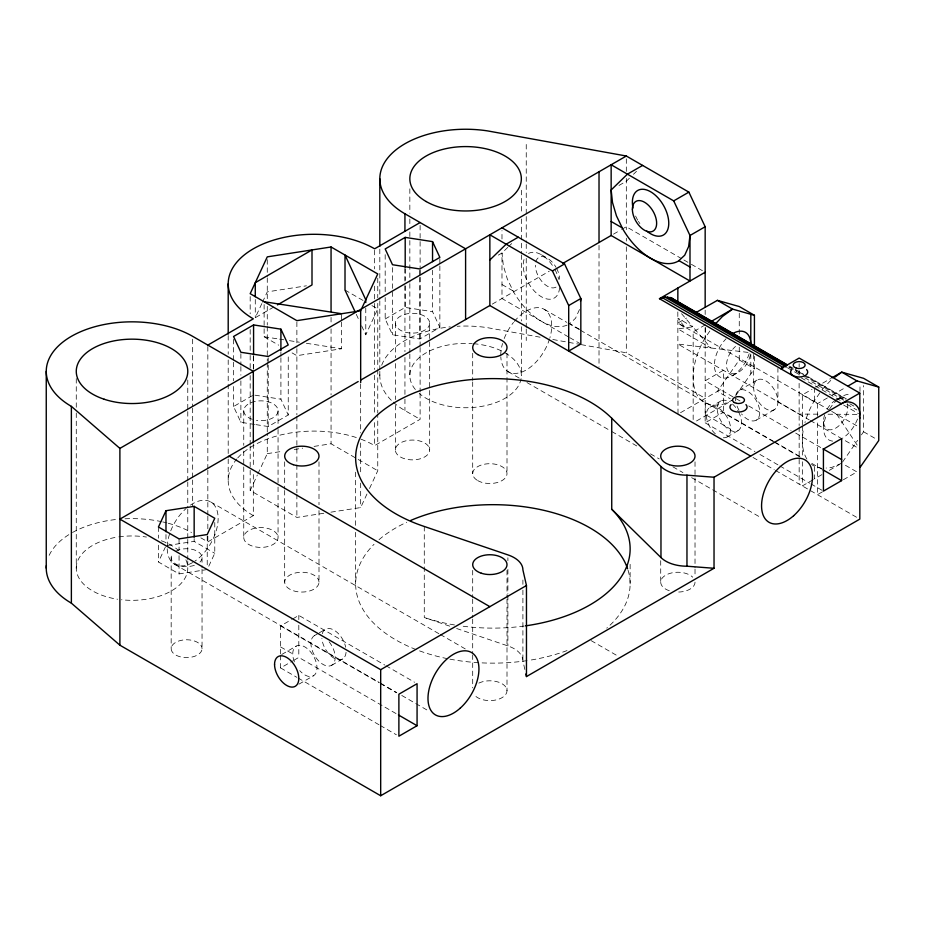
<?xml version="1.0" encoding="UTF-8"?>
<svg xmlns="http://www.w3.org/2000/svg" width="925" height="925" viewBox="0 0 925 925"><rect width="100%" height="100%" fill="white"/><g stroke="black" fill="none" stroke-linecap="round" stroke-linejoin="round"><path stroke-width="0.69" stroke-dasharray="4.62 3.47" d="M501.986 238.997L501.986 230.591M799.119 375.087L799.154 363.745M859.972 391.518L859.996 384.418M579.478 309.528L575.547 318.235L569.731 323.634L579.593 329.323M273.777 307.019L255.277 317.703L261.879 303.493M262.48 302.209L267.267 291.872L306.418 285.813M214.773 522.475L214.773 553.289L207.223 569.546L179.057 573.905L158.441 561.995L165.402 546.987M323.808 513.271L296.879 517.433L250.178 490.481L257.254 475.242M257.844 473.97L267.267 453.643L267.267 433.42M361.629 325.843L365.78 334.792L377.758 308.962L371.7 305.458M330.896 512.173L360.669 507.571L367.156 493.603M369.514 488.516L377.758 470.744L377.758 414.412M709.845 331.023L704.711 338.538A55.754 32.19 -60 0 0 704.711 402.907L712.874 405.428L722.379 404.491L732.588 400.155L694.374 422.205M819.77 392.94L813.873 401.566A55.754 32.19 -60 0 0 804.947 422.598M739.26 347.222L739.26 359.987L717.418 391.391L678.002 414.157L677.828 311.841M735.757 395.588L754.418 368.74L754.418 355.743M842.548 462.038L857.625 440.346M861.441 434.866L863.592 431.767L863.592 385.552M822.048 389.61L831.552 379.574M507.813 247.345L501.986 252.999L498.344 255.103M508.785 246.397L511.698 243.564M629.37 178.259L626.317 181.219L616.987 186.607M633.44 174.305L636.493 171.345M254.56 424.425L240.882 422.309L233.562 406.526L253.577 394.963M385.182 318.986L405.196 307.424L432.542 311.656L439.861 327.438L419.846 339.001L392.512 334.769L385.182 318.986L385.182 297.538M255.924 424.633L268.227 426.529L288.242 414.978L288.242 353.523M492.273 304.128L549.253 271.233M613.483 234.152L620.478 230.105M621.646 229.435L626.317 226.741L682.627 259.254M200.841 537.841L207.836 541.888L253.323 515.63L253.323 472.536M360.935 439.167A85.771 49.522 0 0 1 374.625 445.596L420.112 419.326L420.112 393.472M681.563 313.691L692.802 326.814L677.852 318.165L685.332 327.855L677.875 328.895L710.92 347.985L692.802 326.814L685.332 327.855L677.863 323.033L686.547 318.027M705.289 324.86L693.16 331.867L693.16 420.066M280.61 653.94L280.61 625.924L291.525 619.623M292.739 618.918L298.81 615.414L384.708 665.006M732.588 375.642L738.647 372.139M720.459 389.645L717.418 391.391L730.253 398.802M281.743 654.484L296.301 646.078M314.488 635.579L318.131 633.475M319.345 632.781L325.403 629.278M709.926 407.278L720.841 400.976M739.04 390.466L757.228 379.967M280.61 655.339L280.61 667.942L292.739 660.936M293.953 660.242L298.81 657.432L397.16 714.216M705.162 327.508L705.162 422.829L723.35 412.33L773.15 441.075M298.891 684.199L313.448 675.793M331.647 665.295L342.562 658.982M727.073 436.982L738 430.68M756.188 420.181L774.387 409.671M802.333 424.772L802.333 394.894L812.034 389.298M815.7 387.182L830.592 378.579M802.333 394.894L817.492 403.647L827.355 397.958M832.28 395.114L845.832 387.286M835.691 400.143L841.75 396.652M813.248 479.636L802.333 485.937L802.333 461.76M821.909 474.641L814.462 478.93L814.462 466.119M829.343 470.339L839.276 464.604M822.418 491.846L817.492 494.69L817.492 419.545M843.369 479.751L856.92 471.935L842.918 463.853M841.75 463.182L831.552 467.518L826.118 468.05M341.614 322.131L341.614 348.748L296.879 355.663L288.38 350.76M267.267 453.643L282.865 451.238M294.208 449.481L302.706 448.163M314.049 446.405L331.058 443.78L377.758 470.744M167.39 545.519L194.157 541.379L214.773 553.289M817.931 414.169L799.154 414.088L777.937 401.82L777.913 368.416M828.048 414.215L858.319 414.354M748.013 352.39L677.898 344.065L809.248 419.904M264.122 304.545L264.122 336.758L278.217 338.932M279.627 339.151L283.848 339.81M289.49 340.678L299.353 342.204M306.395 343.291L341.614 348.748M254.942 395.172L280.911 399.195L288.242 414.978M788.782 366.947L793.268 368.266M540.096 337.197L487.787 327.728A85.771 49.522 0 0 0 457.204 326.282M552.815 339.498L579.674 344.354M581.085 344.609L626.317 352.807L705.162 398.317M822.048 468.455L813.873 465.934A55.754 32.19 -60 0 1 811.56 464.362M424.274 526.464L424.274 617.507L451.25 626.676M456.638 628.503L507.894 645.928A30.016 17.332 0 0 1 522.903 660.936L524.984 670.058M830.453 410.665L677.863 323.033M831.714 411.382L858.296 426.668M683.887 259.983L690.143 263.59M691.391 264.319L705.162 272.262M789.522 366.103L792.02 367.537M795.743 369.688L803.166 373.978M808.126 376.845L846.491 398.987M803.779 374.66L795.118 369.653L797.847 373.746M804.762 375.215L845.866 398.953M789.152 367.156L802.391 374.81M803.64 375.527L845.716 399.82M787.464 367.757L799.847 374.903M804.796 377.77L843.646 400.19M849.832 403.762L854.781 406.618M801.143 377.816L841.993 401.392M846.942 404.26L856.839 409.972M843.669 405.069L858.527 413.637M739.26 359.987L754.418 368.74M863.592 431.767L876.414 439.178M541.403 254.757L547.473 258.26M810.288 420.517L857.336 447.665M740.012 400.941L705.162 380.811L723.35 370.312L723.35 412.33M748.73 405.971L791.06 430.403M795.72 433.097L822.175 448.371M501.986 284.518L513.086 290.924M774.398 441.792L800.541 456.892M811.745 463.356L821.701 469.102M544.258 309.343L566.713 322.316M567.962 323.033L579.189 329.52M580.438 330.237L773.855 441.907M775.104 442.624L800.056 457.031M706.376 415.128L730.634 429.131M568.505 336.931L501.986 298.521L501.986 252.999L503.327 265.567L507.258 278.818L513.525 291.861A55.754 32.19 60 0 0 569.28 324.051M569.742 337.648L580.831 344.042M705.162 422.829L754.95 451.585M759.934 454.453L778.607 465.24M779.856 465.957L809.733 483.208M810.971 483.925L822.175 490.389M753.019 457.47L774.225 469.715M775.474 470.432L857.336 517.699M508.23 371.746L519.457 378.221M526.949 382.545L610.546 430.819M611.795 431.536L636.758 445.942M650.483 453.874L659.213 458.916M672.938 466.836L682.928 472.606M691.657 477.647L761.541 517.988M345.013 290.057L363.213 300.556M393.241 402.155A85.771 49.522 0 0 0 404.942 410.573L420.112 419.326M264.122 336.758L278.679 345.164M591.133 640.632L617.819 656.033M210.68 501.928L439.028 633.764M440.277 634.492L465.24 648.899M385.956 665.734L414.585 682.257M174.663 564.331L379.296 682.477M380.545 683.193L396.767 692.559M401.762 695.45L429.212 711.29M280.61 625.924L378.961 682.708M380.21 683.425L396.386 692.767M280.61 646.933L292.739 653.94M280.61 667.942L296.798 677.285M298.047 678.002L378.961 724.726M380.21 725.443L396.386 734.785M836.72 414.25L858.227 446.694M356.287 314.338L358.657 319.46M799.119 383.355L799.154 425.523M750.799 354.044L750.834 373.897M799.154 426.945L799.165 484.11M753.667 354.414L753.678 387.818A17.159 9.909 60 0 0 771.878 410.446A17.159 9.909 60 0 0 771.878 386.188A17.159 9.909 60 0 0 753.678 387.818M823.562 421.153L823.562 428.159M817.492 403.647L817.492 418.1M814.462 387.887L814.462 400.71M802.333 426.194L802.333 456.06M739.26 313.182L739.26 335.879M705.289 327.716L705.289 337.683M705.289 403.092L705.289 415.903M705.162 310.164L705.162 314.5M695.022 461.829L695.022 567.834M695.022 569.257L695.022 576.425M660.716 560.666L660.716 582.149M630.122 564.296L630.122 583.906M626.317 158.811L626.317 171.414M626.317 178.421L626.317 229.608M626.317 238.199L626.317 241.067M626.317 246.802L626.317 352.807M599.018 245.368L599.018 367.121M526.244 144.45L526.244 215.109M526.244 216.542L526.244 242.5M526.244 243.946L526.244 252.594M526.244 258.364L526.244 327.566M526.244 329.011L526.244 340.55M522.903 580.01L522.903 584.346M522.903 590.127L522.903 660.936M521.342 190.261L521.342 213.247M521.342 218.994L521.342 253.462M521.342 254.907L521.342 320.975M521.342 326.722L521.342 375.562M507.894 557.775L507.894 560.666M507.894 569.337L507.894 593.908M507.894 595.353L507.894 645.928M507.004 353.281L507.004 473.6M507.004 570.378L507.004 597.596M507.004 599.018L507.004 690.697M472.698 353.281L472.698 380.499M472.698 381.921L472.698 473.6M472.698 570.378L472.698 597.596M472.698 599.018L472.698 617.646M472.698 619.079L472.698 653.455M472.698 654.888L472.698 687.842M439.861 258.838L439.861 264.55M439.861 265.984L439.861 327.438M432.542 270.204L432.542 311.656M429.674 323.207A17.159 9.909 0 0 1 403.947 331.786A17.159 9.909 0 0 1 403.947 314.639A17.159 9.909 0 0 1 429.674 323.207L429.674 340.493M429.674 341.938L429.674 449.966A17.159 9.909 0 0 1 403.947 458.546A17.159 9.909 0 0 1 403.947 441.387A17.159 9.909 0 0 1 429.674 449.966M420.112 225.411L420.112 268.504M420.112 269.938L420.112 275.685M420.112 277.13L420.112 346.077M420.112 347.511L420.112 392.038M419.846 270.389L419.846 276.113M419.846 277.535L419.846 339.001M409.844 188.827L409.844 213.247M409.844 218.994L409.844 226.174M409.844 231.921L409.844 239.101M409.844 240.535L409.844 282.194M409.844 283.628L409.844 352.575M409.844 354.021L409.844 375.562M405.196 268.84L405.196 280.275M405.196 285.987L405.196 307.424M404.942 268.366L404.942 284.172M404.942 285.605L404.942 351.685M404.942 357.432L404.942 397.646M404.942 399.091L404.942 410.573M395.368 323.207L395.368 357.778M395.368 363.548L395.368 399.554M395.368 405.312L395.368 449.966M392.512 267.591L392.512 334.769M385.182 254.664L385.182 291.826M379.817 249.16L379.817 299.434M379.817 300.868L379.817 369.815M379.817 371.249L379.817 375.562M377.758 278.147L377.758 297.757M377.758 303.365L377.758 368.185M377.758 369.63L377.758 412.966M374.625 250.236L374.625 268.909M374.625 286.149L374.625 301.955M374.625 303.388L374.625 369.457M374.625 375.203L374.625 415.429M374.625 422.609L374.625 445.596M365.78 308.187L365.78 334.792M360.669 384.037L360.669 432.877M360.669 442.936L360.669 473.091M360.669 483.151L360.669 507.571M355.651 472.166L355.651 526.602M355.651 532.337L355.651 583.906M341.614 315.124L341.614 320.732M331.058 317.368L331.058 323.114M331.058 328.861L331.058 394.94M331.058 400.687L331.058 443.78M318.998 461.829L318.998 504.796M318.998 510.531L318.998 582.149A17.159 9.909 0 0 1 293.26 590.728A17.159 9.909 0 0 1 293.26 573.581A17.159 9.909 0 0 1 318.998 582.149M298.81 615.414L298.81 619.623M298.81 625.219L298.81 657.432M296.879 322.05L296.879 347.257M296.879 348.656L296.879 414.886M296.879 416.331L296.879 492.886M296.879 494.332L296.879 517.433M284.68 461.829L284.68 489.047M284.68 490.47L284.68 582.149M280.911 352.032L280.911 356.322M280.911 357.744L280.911 399.195M278.055 410.746L278.055 428.032M278.055 429.478L278.055 485.648M278.055 487.093L278.055 537.506A17.159 9.909 0 0 1 252.328 546.085A17.159 9.909 0 0 1 252.328 528.927A17.159 9.909 0 0 1 278.055 537.506M268.227 357.929L268.227 363.652M268.227 365.074L268.227 426.529M267.267 259.659L267.267 276.459M267.267 277.87L267.267 300.533M267.267 306.314L267.267 325.091M267.267 326.537L267.267 361.201M267.267 362.646L267.267 431.975M255.277 299.492L255.277 317.703M253.577 356.379L253.577 369.237M253.323 356.183L253.323 369.11M253.323 443.803L253.323 466.79M250.178 296.555L250.178 313.795M250.178 329.601L250.178 354.021M250.178 355.454L250.178 368.381M250.178 375.562L250.178 444.509M250.178 445.942L250.178 468.929M250.178 470.363L250.178 490.481M243.749 410.746L243.749 445.318M243.749 451.088L243.749 465.483M243.749 466.928L243.749 537.506M240.882 353.697L240.882 365.132M240.882 366.566L240.882 375.145M240.882 380.857L240.882 422.309M233.562 339.348L233.562 360.785M233.562 362.218L233.562 380.799M233.562 386.511L233.562 406.526M228.198 335.532L228.198 354.206M228.198 359.952L228.198 457.621M228.198 459.066L228.198 480.607M207.836 346.528L207.836 398.247M207.836 399.681L207.836 468.628M207.836 470.062L207.836 514.589M207.836 516.034L207.836 528.961M207.836 536.142L207.836 541.888M207.223 535.933L207.223 568.147M202.043 557.636L202.043 567.753M202.043 569.199L202.043 648.679A15.436 8.915 0 0 1 178.883 656.403A15.436 8.915 0 0 1 178.883 640.967A15.436 8.915 0 0 1 202.043 648.679M194.157 538.581L194.157 541.379M192.666 339.209L192.666 406.722M192.666 408.168L192.666 478.549M192.666 479.983L192.666 505.836M187.775 379.978L187.775 410.145M187.775 411.579L187.775 480.526M187.775 481.96L187.775 507.813M187.775 509.259L187.775 537.98M187.775 539.414L187.775 559.533M187.775 560.966L187.775 568.147M179.057 538.893L179.057 550.097M179.057 555.694L179.057 573.905M171.171 557.636L171.171 648.679M165.98 534.534L165.98 542.94M158.441 526.984L158.441 538.188M158.441 545.195L158.441 561.995M76.266 378.533L76.266 407.266M76.266 413.012L76.266 568.147A55.754 32.19 0 0 0 117.591 599.238M49.175 555.335A85.771 49.522 0 0 1 71.375 533.135M72.508 532.488A85.771 49.522 0 0 1 118.03 519.295M125.037 518.798A85.771 49.522 0 0 1 161.343 521.607M162.742 521.92A85.771 49.522 0 0 1 166.916 522.914M168.292 523.273A85.771 49.522 0 0 1 191.533 532.488M253.323 515.63A85.771 49.522 0 0 1 236.835 458.962M237.748 457.91A85.771 49.522 0 0 1 356.853 437.722M391.31 400.317A85.771 49.522 0 0 1 380.083 371.688M381.701 365.248A85.771 49.522 0 0 1 450.221 326.849M175.692 551.335A15.436 8.915 0 0 1 196.008 550.572A15.436 8.915 0 0 1 199.973 562.099M194.331 565.36A15.436 8.915 0 0 1 175.692 563.949A15.436 8.915 0 0 1 173.241 553.185M190.458 505.108A36.029 20.801 -60 0 1 218.046 515.919A36.029 20.801 -60 0 1 194.886 561.151M192.666 562.539A36.029 20.801 -60 0 1 167.194 547.843M167.217 546.548A36.029 20.801 -60 0 1 186.075 508.53M346.066 652.322A17.159 9.909 60 0 1 333.983 658.138A17.159 9.909 60 0 1 321.9 638.366M322.27 633.741A17.159 9.909 60 0 1 333.983 630.122A17.159 9.909 60 0 1 345.696 647.269M514.335 321.414A36.029 20.801 -60 0 1 543.218 308.811A36.029 20.801 -60 0 1 549.959 337.602M549.589 338.828A36.029 20.801 -60 0 1 521.688 372.116A36.029 20.801 -60 0 1 500.807 356.761M500.772 355.246A36.029 20.801 -60 0 1 502.529 343.487M504.183 338.573A36.029 20.801 -60 0 1 513.502 322.42M715.36 433.848A17.159 9.909 60 0 1 708.365 408.584A17.159 9.909 60 0 1 728.021 418.944A17.159 9.909 60 0 1 722.645 437.687M294.37 661.872A17.159 9.909 60 0 1 302.417 645.8A17.159 9.909 60 0 1 316.917 669.527A17.159 9.909 60 0 1 299.746 670.671M329.127 641.8A17.159 9.909 60 0 1 332.364 664.798A17.159 9.909 60 0 1 313.772 654.067A17.159 9.909 60 0 1 316.998 634.804M735.895 394.929A17.159 9.909 60 0 1 751.759 394.559A17.159 9.909 60 0 1 758.604 417.591A17.159 9.909 60 0 1 741.549 413.949M739.04 410.272A17.159 9.909 60 0 1 735.895 402.178M735.664 400.86A17.159 9.909 60 0 1 735.479 398.317M738.532 411.856A17.159 9.909 60 0 1 735.017 431.489A17.159 9.909 60 0 1 717.638 412.353A17.159 9.909 60 0 1 729.42 401.82M732.554 404.109A17.159 9.909 60 0 1 738 410.873M524.255 626.017A137.235 79.226 0 0 1 460.13 625.832M454.51 624.953A137.235 79.226 0 0 1 424.274 617.507M628.029 570.124A137.235 79.226 0 0 1 606.754 628.133M567.048 650.576A137.235 79.226 0 0 1 528.406 660.438M527.03 660.647A137.235 79.226 0 0 1 479.994 662.786M478.56 662.705A137.235 79.226 0 0 1 448.81 658.935M447.388 658.658A137.235 79.226 0 0 1 417.36 650.055M415.996 649.535A137.235 79.226 0 0 1 374.035 544.293M379.019 539.68A137.235 79.226 0 0 1 406.757 522.22M478.826 683.112A17.159 9.909 0 0 1 503.616 684.789A17.159 9.909 0 0 1 499.28 698.976A17.159 9.909 0 0 1 474.999 695.658M695.022 582.149A17.159 9.909 0 0 1 677.863 592.058M669.284 590.728A17.159 9.909 0 0 1 665.734 575.153A17.159 9.909 0 0 1 692.721 577.2M559.556 287.617A25.727 14.858 60 0 1 536.697 293.341A25.727 14.858 60 0 1 525.088 257.046M528.533 253.485A25.727 14.858 60 0 1 553.578 267.186M554.919 269.51A25.727 14.858 60 0 1 558.712 279.269M556.041 287.12A17.159 9.909 60 0 1 542.825 282.518A17.159 9.909 60 0 1 535.344 265.255M535.748 261.879A17.159 9.909 60 0 1 556.041 267.313M556.584 268.285A17.159 9.909 60 0 1 559.602 279.269M639.88 223.561A25.727 14.858 60 0 1 638.4 221.318M637.707 220.162A25.727 14.858 60 0 1 634.816 214.149M505.015 352.807A55.754 32.19 0 0 1 500.957 400.444A55.754 32.19 0 0 1 419.233 393.437M415.371 389.529A55.754 32.19 0 0 1 420.228 356.853A55.754 32.19 0 0 1 472.212 343.603M473.531 343.707A55.754 32.19 0 0 1 502.668 351.523M185.879 559.822A55.754 32.19 0 0 1 121.453 599.747M76.266 568.147A55.754 32.19 0 0 1 117.591 537.055M118.862 536.87A55.754 32.19 0 0 1 146.451 537.055M161.274 540.743A55.754 32.19 0 0 1 178.386 550.271M252.328 419.326A17.159 9.909 0 0 1 251.057 402.641A17.159 9.909 0 0 1 277.801 409.035A17.159 9.909 0 0 1 256.456 420.32M749.204 353.581A25.727 14.858 -60 0 1 719.384 376.706A25.727 14.858 -60 0 1 726.067 338.781M750.372 354.992A17.159 9.909 -60 0 1 730.068 372.983A17.159 9.909 -60 0 1 735.514 346.413M806.901 459.054A55.754 32.19 -60 0 1 803.675 427.859M857.51 419.06A25.727 14.858 -60 0 1 842.698 438.092M832.662 441.109A25.727 14.858 -60 0 1 826.002 416.25M829.575 409.081A25.727 14.858 -60 0 1 836.131 400.918M837.044 400.086A25.727 14.858 -60 0 1 850.85 394.212M827.112 409.208A17.159 9.909 -60 0 1 846.19 401.092M847.404 403.762A17.159 9.909 -60 0 1 834.107 428.957A17.159 9.909 -60 0 1 825.181 413.221M477.728 480.607A17.159 9.909 0 0 0 506.426 476.167A17.159 9.909 0 0 0 485.417 464.038A17.159 9.909 0 0 0 477.728 480.607"/><path stroke-width="1.39" d="M360.704 380.094L489.857 305.528L489.857 234.8L552.422 270.921L568.702 305.528L568.702 351.049L580.831 344.042L580.831 298.521L564.551 263.914L501.986 227.793M677.828 302.209L677.863 288.022L705.162 272.262M750.834 314.28L750.776 344.123A25.727 14.858 -60 0 0 732.588 333.624M46.366 565.568A85.771 49.522 0 0 0 71.375 603.158L119.892 645.188L380.684 795.754L859.811 519.122L859.811 393.09L799.165 358.067L780.758 368.74L782.608 368.011M859.464 416.886L859.764 414.354M580.495 301.272L580.831 298.521L568.702 305.528M165.98 510.716L158.441 526.984L179.057 538.893L207.223 534.534L214.773 518.266L194.157 506.357L165.98 510.716L165.98 531.725M360.669 310.777L377.758 273.95L331.058 246.987L267.267 256.861L250.178 293.688L296.879 320.651L360.669 310.777L360.669 382.603M860.146 467.275L878.75 440.531L878.75 387.078L863.592 378.325L841.75 372.139L831.829 377.863M859.811 417.58L859.799 418.401M714.771 324.583L722.379 316.547L732.588 309.112L754.418 315.298L754.418 347.083M489.857 260.006L506.137 244.2L518.266 237.193M834.951 377.099L841.75 372.139L856.92 380.892L878.75 387.078M859.764 413.66C859.718 404.352 849.208 398.767 841.403 403.762L659.456 298.706L677.863 288.022M859.811 393.09L714.031 477.231L686.963 475.172A30.016 17.332 0 0 1 660.97 466.512L611.737 418.227A137.235 79.226 0 0 0 395.842 401.82A137.235 79.226 0 0 0 424.274 526.464L507.894 554.884A30.016 17.332 0 0 1 522.903 569.893L526.464 585.525L526.464 676.568L714.031 568.274L714.031 477.231M207.836 345.094L253.323 318.836A85.771 49.522 0 0 1 253.323 248.802A85.771 49.522 0 0 1 374.625 248.802L420.112 222.543M277.477 304.88L312.002 284.946L312.002 249.935L255.277 282.68L255.277 296.694M253.577 324.929L233.562 336.492L240.882 352.275L268.227 356.507L288.242 344.944L280.911 329.161L253.577 324.929L253.577 354.946M405.196 237.39L385.182 248.952L392.512 264.735L419.846 268.967L439.861 257.404L432.542 241.622L405.196 237.39L405.196 267.406M119.892 645.188L119.892 448.394L626.317 156.013L688.882 192.134L705.162 226.741L705.162 307.285L696.479 312.292M642.597 165.413L627.428 174.166L611.147 189.972L612.5 202.529L616.432 215.791L622.698 228.833A55.754 32.19 60 0 0 678.453 261.023L684.72 255.208L688.651 246.501L689.992 235.493L673.712 200.887L611.147 164.766L611.147 235.493L689.992 281.015L689.992 235.493L705.162 226.741M358.206 381.528L119.892 519.122L380.684 669.688L526.464 585.525M562.943 263.324L611.147 235.493M552.422 270.921L564.551 263.914M673.712 200.887L688.882 192.134M711.498 321.287L732.588 309.112L717.418 300.359L705.162 307.285M848.294 385.864L856.92 380.892M417.071 725.72L398.883 736.219L398.883 694.201L417.071 683.702L417.071 725.72L398.397 714.933M841.623 480.607L823.423 491.117L823.423 449.087L841.623 438.589L841.623 480.607L822.949 469.831M659.456 298.706L664.936 297.017L671.966 298.232L787.013 364.658M611.737 418.227L611.737 509.27L660.97 557.555A30.016 17.332 0 0 0 686.963 566.216L714.031 568.274M264.122 301.735L341.614 313.725M626.317 156.013L487.787 130.934A85.771 49.522 0 0 0 391.31 154.012A85.771 49.522 0 0 0 404.942 213.791L404.942 231.019M717.418 300.359L739.26 306.545L754.418 315.298M611.147 221.491L622.247 227.897M678.892 260.607L689.992 267.013M669.85 297.33L787.395 365.19M667.48 296.913L786.285 365.502M664.936 297.017L786.227 367.052M662.242 297.619L783.533 367.653M823.007 448.856L841.623 459.598M404.942 213.791L465.599 248.802L465.599 319.53M489.857 305.528L750.649 456.094M229.065 456.094L489.857 606.661M671.966 298.232L675.354 301.458M253.323 442.092L253.323 371.353L192.666 336.342A85.771 49.522 0 0 0 71.375 336.342A85.771 49.522 0 0 0 71.375 406.376L119.892 448.394M355.096 311.783L345.013 290.057L345.013 255.046L365.78 299.781L365.78 302.579M525.874 673.955L526.464 676.568M686.963 475.172L686.963 566.216M660.97 466.512L660.97 557.555M599.018 171.773L599.018 242.5M432.542 241.622L432.542 261.636M380.684 669.688L380.684 795.754M379.817 178.768L379.817 246.281M331.058 246.987L331.058 311.621M280.911 329.161L280.911 350.598M228.198 283.813L228.198 334.087M194.157 506.357L194.157 537.182M71.375 406.376L71.375 603.158M46.25 371.353L46.25 568.147M611.737 509.27A137.235 79.226 0 0 1 525.643 625.832M410.654 520.474A137.235 79.226 0 0 1 627.589 568.759M806.588 369.572A8.579 4.96 -0.1 0 1 799.165 377.018A8.579 4.96 -0.1 0 1 791.742 369.584M745.943 404.595A8.579 4.949 0 0 1 738.52 412.03A8.579 4.949 0 0 1 731.085 404.595M633.001 208.032A25.727 14.858 60 0 1 648.679 190.747A25.727 14.858 60 0 1 668.74 224.324A25.727 14.858 60 0 1 646.783 231.1M274.552 664.439A17.159 9.909 60 0 0 292.739 687.078A17.159 9.909 60 0 0 292.739 662.809A17.159 9.909 60 0 0 274.552 664.439M104.143 399.23A55.754 32.19 0 0 0 187.775 371.353A55.754 32.19 0 0 0 104.143 343.476A55.754 32.19 0 0 0 104.143 399.23M460.06 708.307A36.029 20.801 -60 0 0 471.472 652.495A36.029 20.801 -60 0 0 428.853 690.293A36.029 20.801 -60 0 0 460.06 708.307M793.627 515.722A36.029 20.801 -60 0 0 805.051 459.91A36.029 20.801 -60 0 0 762.431 497.708A36.029 20.801 -60 0 0 793.627 515.722M426.171 201.534A55.754 32.19 0 0 0 519.445 187.104A55.754 32.19 0 0 0 451.169 147.676A55.754 32.19 0 0 0 426.171 201.534M734.277 402.525A6.001 3.469 0 0 0 744.313 400.964A6.001 3.469 0 0 0 736.959 396.721A6.001 3.469 0 0 0 734.277 402.525M796.147 368.069A6.001 3.469 -0.1 0 0 805.155 365.051A6.001 3.469 -0.1 0 0 796.147 362.057A6.001 3.469 -0.1 0 0 796.147 368.069M293.26 464.674A17.159 9.909 0 0 0 318.998 456.094A17.159 9.909 0 0 0 293.26 447.515A17.159 9.909 0 0 0 293.26 464.674M481.278 573.222A17.159 9.909 0 0 0 507.004 564.643A17.159 9.909 0 0 0 481.278 556.064A17.159 9.909 0 0 0 481.278 573.222M477.728 354.553A17.159 9.909 0 0 0 506.426 350.113A17.159 9.909 0 0 0 485.417 337.983A17.159 9.909 0 0 0 477.728 354.553M669.284 464.674A17.159 9.909 0 0 0 695.022 456.094A17.159 9.909 0 0 0 669.284 447.515A17.159 9.909 0 0 0 669.284 464.674M632.376 209.235A17.159 9.909 60 0 0 650.576 231.874A17.159 9.909 60 0 0 650.576 207.605A17.159 9.909 60 0 0 632.376 209.235"/></g></svg>
